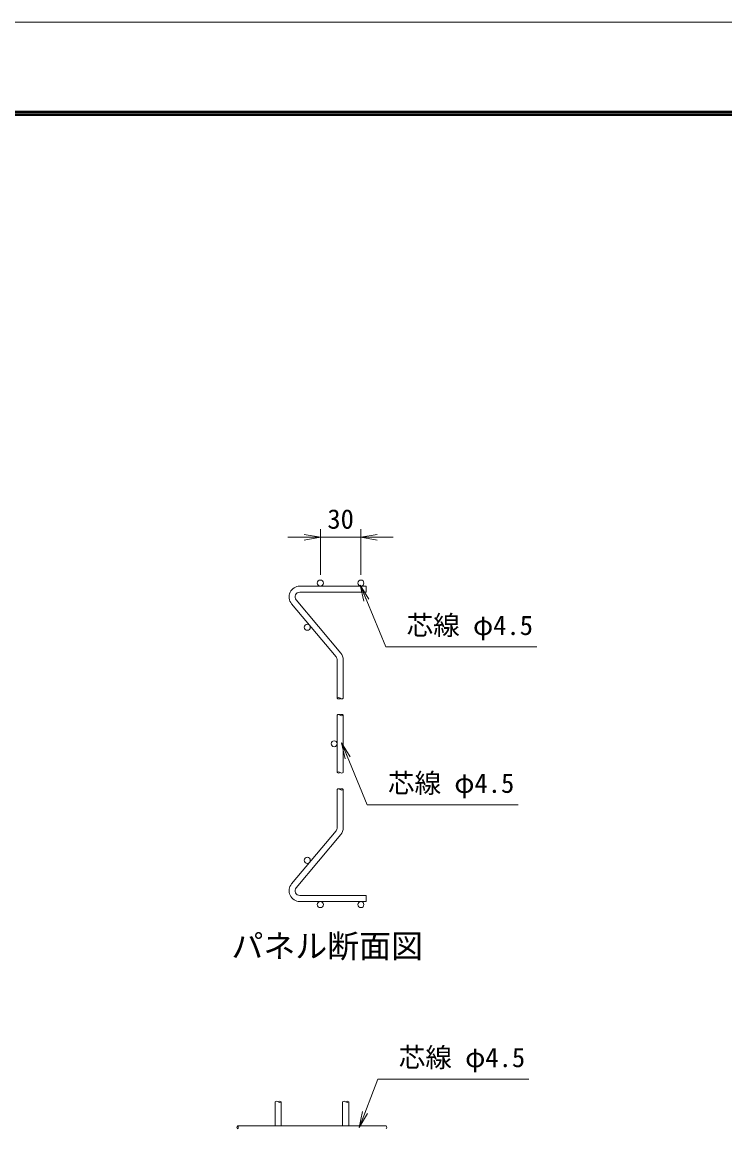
# Model space of a CAD drawing. Units: millimetres, scale not verified. Extents: x -8400 to 8400, y -5940 to 5940.
# Drawn here: x 0 to 3468, y 479 to 5940 of the extents above; entities that cross this region are included whole.
import ezdxf
from ezdxf.enums import TextEntityAlignment as Align

# ---------------------------------------------------------------- set-up
doc = ezdxf.new("R2010")
doc.units = ezdxf.units.MM
doc.header["$LTSCALE"] = 40
doc.layers.add('0-0_D-TTL-TXT', color=7, linetype='Continuous')
for name, color, linetype, lineweight in [('0-4_D-STR-DIM', 7, 'Continuous', 9), ('0-5_D-STR-TXT', 7, 'Continuous', 9), ('0-6_0', 7, 'Continuous', 9), ('0-7_D-STR2', 7, 'Continuous', 9), ('0-B_D-TTL', 7, 'Continuous', 9)]:
    doc.layers.add(name, color=color, linetype=linetype, lineweight=lineweight)
doc.styles.add('ＭＳ ゴシック', font='')
doc.styles.get('ＭＳ ゴシック').set_extended_font_data('MS Gothic')

# ---------------------------------------------------------------- blocks, each defined once
blk = doc.blocks.new('_Open')
at = {"layer": '0-6_0'}
blk.add_line((-40, 6.67), (0, 0), dxfattribs=at)
blk.add_lwpolyline([(-40, -6.67), (0, 0), (-40, 0)], dxfattribs=at)

msp = doc.modelspace()

# ---------------------------------------------------------------- linework, layer by layer
at = {"layer": '0-4_D-STR-DIM'}
for p, q in [((1391.83, 3397.64), (1311.83, 3397.64)), ((1471.83, 3212), (1471.83, 3437.64)), ((1471.83, 3397.64), (1671.83, 3397.64)), ((1671.83, 3212), (1671.83, 3437.64)), ((1751.83, 3397.64), (1831.83, 3397.64))]:
    msp.add_line(p, q, dxfattribs=at)
for centre, start, end in [((1562.66, 2596.12), 45.18146, 134.81854), ((1562.66, 2611.22), 225.18146, 314.81854), ((1577.66, 2611.22), 225.18146, 314.81854), ((1562.66, 2512.79), 45.18146, 134.81854), ((1577.66, 2512.79), 45.18146, 134.81854), ((1577.66, 2527.89), 225.18146, 314.81854), ((1562.66, 2229.46), 45.18146, 134.81854), ((1562.66, 2244.55), 225.18146, 314.81854), ((1577.66, 2244.55), 225.18146, 314.81854), ((1562.66, 2146.12), 45.18146, 134.81854), ((1577.66, 2146.12), 45.18146, 134.81854), ((1577.66, 2161.22), 225.18146, 314.81854), ((1255.98, 604.3), 45.18146, 134.81854), ((1270.98, 604.3), 45.18146, 134.81854), ((1270.98, 619.4), 225.18146, 314.81854), ((1589.32, 604.3), 45.18146, 134.81854), ((1604.32, 604.3), 45.18146, 134.81854), ((1604.32, 619.4), 225.18146, 314.81854), ((1071.03, 486.02), 135.18146, 224.81854), ((1055.94, 486.02), 315.18146, 44.81854), ((1789.27, 486.02), 315.18146, 44.81854)]:
    msp.add_arc(centre, 10.64, start, end, dxfattribs=at)
at = {"layer": '0-5_D-STR-TXT'}
for points in [[(2539.87, 2856.86), (1794.88, 2856.86), (1669.44, 3160.26)], [(2447.6, 2077.98), (1702.6, 2077.98), (1577.17, 2381.38)], [(2501.14, 724.3), (1756.15, 724.3), (1664.61, 486.53)]]:
    msp.add_lwpolyline(points, dxfattribs=at)
at = {"layer": '0-7_D-STR2'}
for p, q in [((1698.5, 3157), (1370.76, 3157)), ((1698.5, 3127), (1370.76, 3127)), ((1698.5, 3127), (1698.5, 3157)), ((1549.71, 2807.44), (1329.91, 3069.39)), ((1572.69, 2826.73), (1352.89, 3088.67)), ((1555.16, 2792.45), (1555.16, 2603.67)), ((1585.16, 2792.45), (1585.16, 2603.67)), ((1555.16, 2520.34), (1555.16, 2237)), ((1585.16, 2520.34), (1585.16, 2237)), ((1555.16, 1964.9), (1555.16, 2153.67)), ((1585.16, 1964.9), (1585.16, 2153.67)), ((1549.71, 1949.9), (1329.91, 1687.95)), ((1572.69, 1930.61), (1352.89, 1668.67)), ((1698.5, 1630.34), (1370.76, 1630.34)), ((1698.5, 1600.34), (1370.76, 1600.34)), ((1698.5, 1630.34), (1698.5, 1600.34)), ((1248.48, 611.85), (1248.48, 493.52)), ((1278.48, 611.85), (1278.48, 493.52)), ((1581.82, 611.85), (1581.82, 493.52)), ((1611.82, 611.85), (1611.82, 493.52)), ((1063.48, 493.52), (1796.82, 493.52))]:
    msp.add_line(p, q, dxfattribs=at)
for centre in [(1471.83, 3172), (1671.83, 3172), (1407.43, 2953.67), (1540.16, 2378.67), (1407.43, 1803.67), (1471.83, 1585.34), (1671.83, 1585.34)]:
    msp.add_circle(centre, 15, dxfattribs=at)
for centre, radius, start, end in [((1370.76, 3103.67), 53.33, 90, 220), ((1370.76, 3103.67), 23.33, 90, 220), ((1531.83, 2792.45), 23.33, 0, 40), ((1531.83, 2792.45), 53.33, 0, 40), ((1531.83, 1964.9), 23.33, 320, 0), ((1531.83, 1964.9), 53.33, 320, 0), ((1370.76, 1653.67), 53.33, 140, 270), ((1370.76, 1653.67), 23.33, 140, 270)]:
    msp.add_arc(centre, radius, start, end, dxfattribs=at)
at = {"layer": '0-B_D-TTL', "color": 2, "lineweight": 18}
msp.add_lwpolyline([(-8400, 5940), (8400, 5940), (8400, -5940), (-8400, -5940)], close=True, dxfattribs=at)
at = {"layer": '0-B_D-TTL'}
for points in [[(-7860, 5500), (7860, 5500), (7860, -5500), (-7860, -5500)], [(-7855, 5495), (7855, 5495), (7855, -5495), (-7855, -5495)], [(-7850, 5490), (7850, 5490), (7850, -5490), (-7850, -5490)], [(-7845, 5485), (7845, 5485), (7845, -5485), (-7845, -5485)], [(-7840, 5480), (7840, 5480), (7840, -5480), (-7840, -5480)]]:
    msp.add_lwpolyline(points, close=True, dxfattribs=at)

# ---------------------------------------------------------------- block references
at = {"layer": '0-4_D-STR-DIM', "xscale": 2, "yscale": 2}
msp.add_blockref('_Open', (1471.83, 3397.64), dxfattribs=at)
at = {"layer": '0-4_D-STR-DIM', "xscale": 2, "yscale": 2, "rotation": 180}
msp.add_blockref('_Open', (1671.83, 3397.64), dxfattribs=at)
at = {"layer": '0-5_D-STR-TXT', "xscale": 2, "yscale": 2}
for p, rotation in [((1668.68, 3162.11), 112.46125), ((1576.4, 2383.23), 112.46125), ((1663.89, 484.66), 248.94327)]:
    msp.add_blockref('_Open', p, dxfattribs=dict(at, rotation=rotation))

# ---------------------------------------------------------------- texts
at = {"layer": '0-0_D-TTL-TXT', "style": 'ＭＳ ゴシック'}
msp.add_text('パネル断面図', height=115.5, dxfattribs=at).set_placement((1033.08, 1288.22), align=Align.BOTTOM_LEFT)
at = {"layer": '0-4_D-STR-DIM', "style": 'ＭＳ ゴシック'}
msp.add_text('30', height=96.19, dxfattribs=at).set_placement((1506.58, 3411.13), align=Align.BOTTOM_LEFT)
at = {"layer": '0-5_D-STR-TXT', "style": 'ＭＳ ゴシック'}
for p in [(1897.74, 2886.6), (1805.46, 2107.72), (1859.01, 754.04)]:
    msp.add_text('芯線 φ4.5', height=96.19, dxfattribs=at).set_placement(p, align=Align.BOTTOM_LEFT)

doc.saveas('drawing.dxf')
